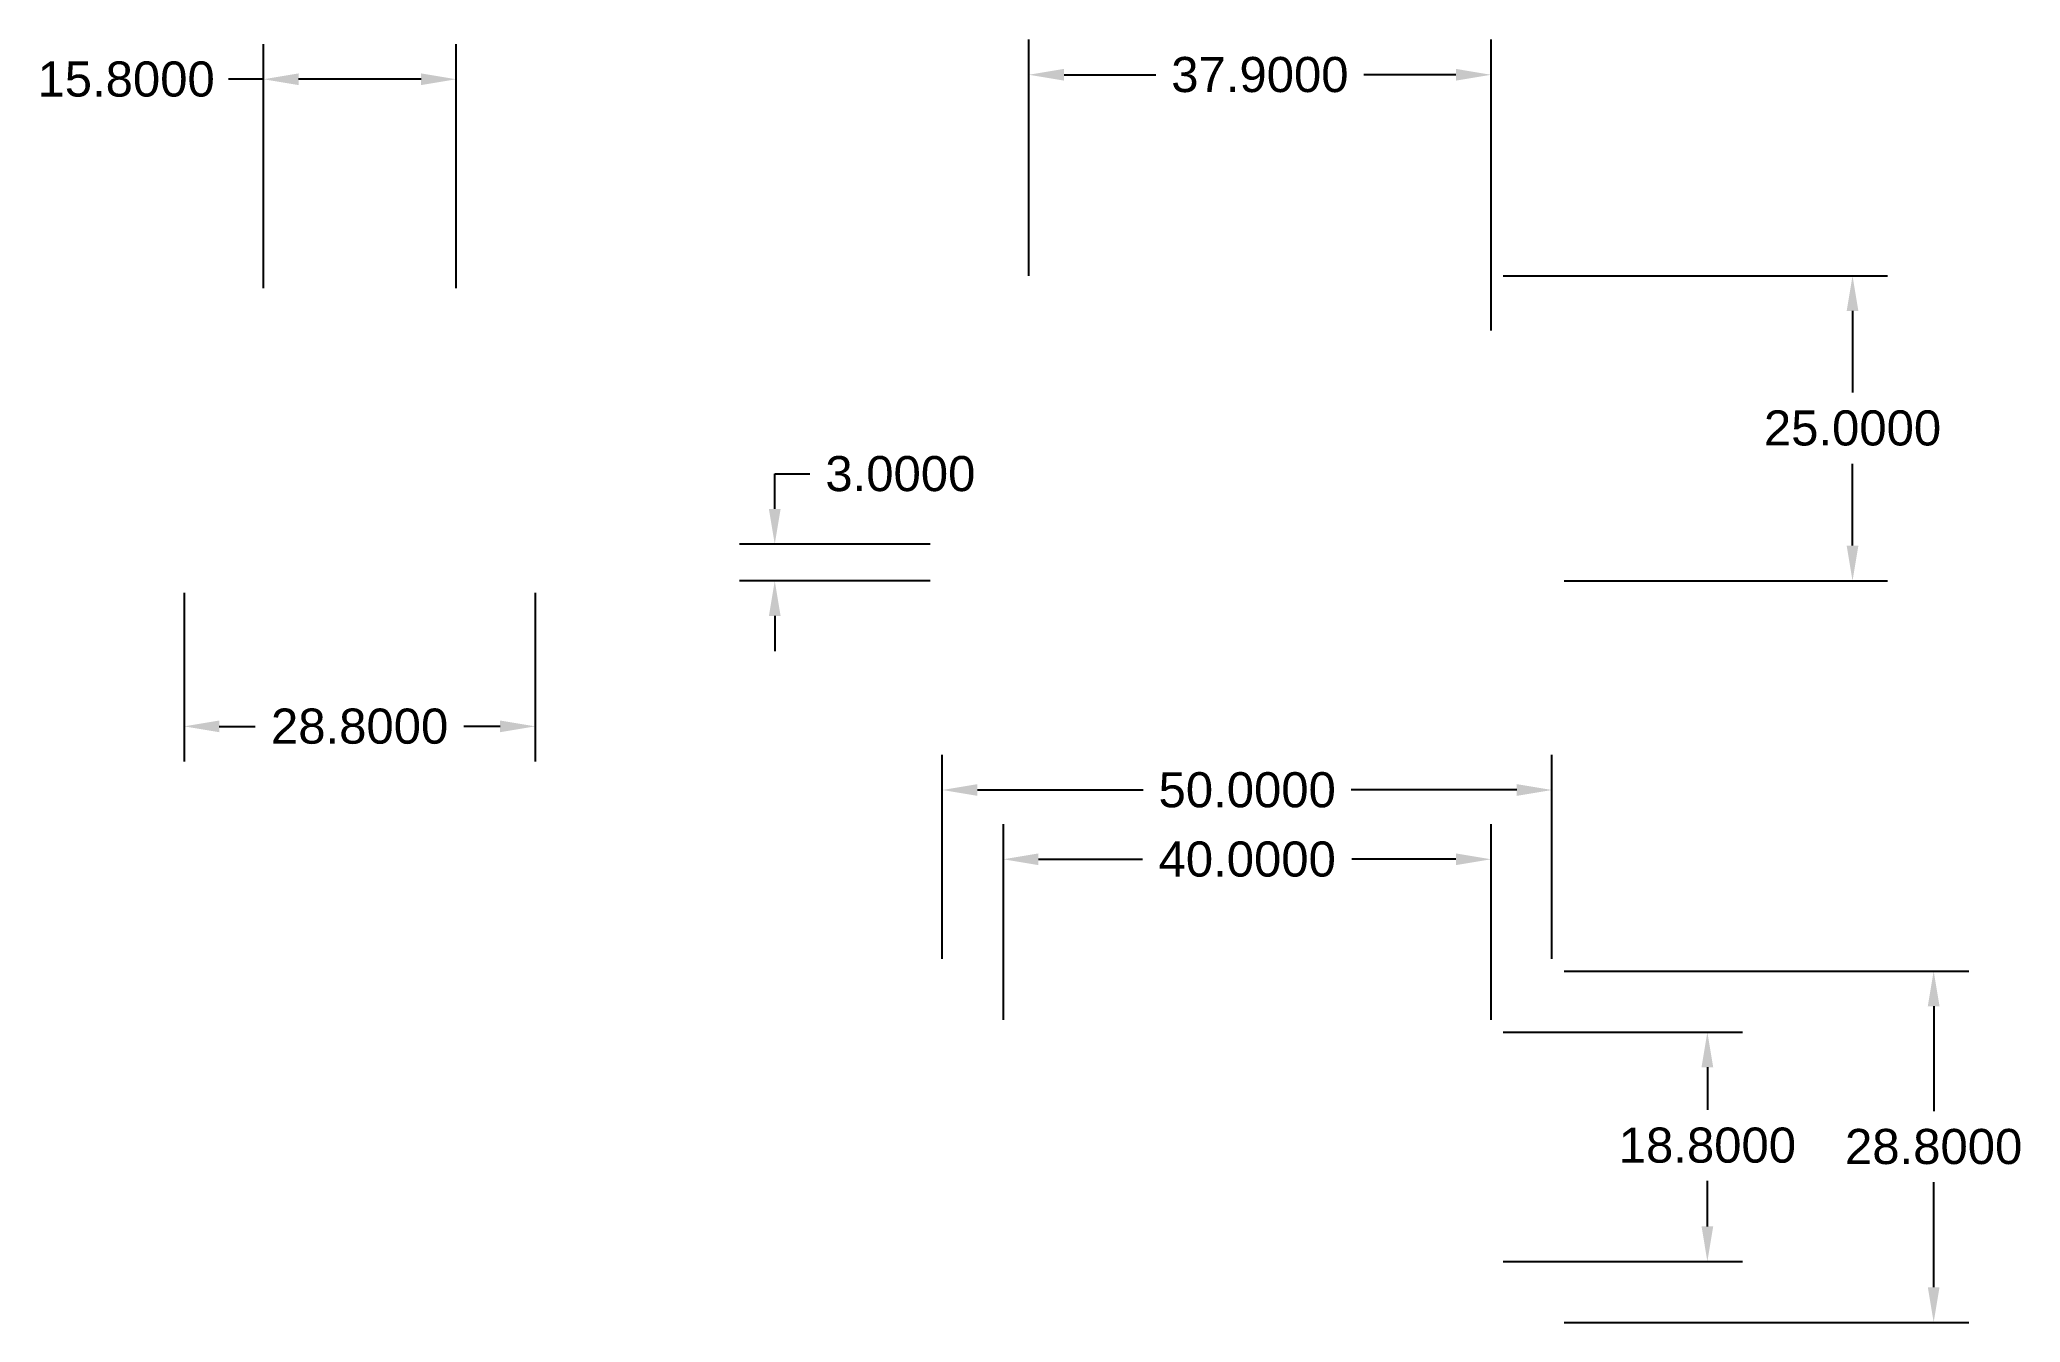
# Paper-space layout 'Layout2' of a CAD drawing. Header units: inches. Extents: x 0.2 to 10.4, y 1.1 to 7.7.
import ezdxf

# ---------------------------------------------------------------- set-up
doc = ezdxf.new("R2010")
doc.units = ezdxf.units.IN
doc.header["$MEASUREMENT"] = 0
doc.layers.get('0').update_dxf_attribs({"true_color": 0xc2ced6})
doc.styles.get("Standard").update_dxf_attribs({"font": 'arial.ttf'})
doc.dimstyles.get("Standard").update_dxf_attribs({"dimtxt": 0.18, "dimasz": 0.18, "dimexe": 0.18, "dimexo": 0.0625, "dimgap": 0.09, "dimtad": 0, "dimtih": 1, "dimtoh": 1, "dimdec": 4, "dimzin": 0, "dimdsep": 46, "dimtxsty": 'Standard', "dimcen": 0.09, "dimadec": 0, "dimazin": 0, "dimtfac": 1, "dimtdec": 4, "dimtofl": 0, "dimtmove": 0, "dimatfit": 3, "dimfxl": 1, "dimtolj": 1, "dimtzin": 0, "dimarcsym": 0})

# ---------------------------------------------------------------- blocks, each defined once
blk = doc.blocks.new('*D30')
at = {"color": 0, "lineweight": -2, "transparency": 16777216}
for p, q in [((0.977, 4.854), (0.977, 3.99)), ((2.777, 4.854), (2.777, 3.99)), ((1.157, 4.17), (1.342, 4.17)), ((2.597, 4.17), (2.412, 4.17))]:
    blk.add_line(p, q, dxfattribs=at)
at = {"color": 0, "transparency": 16777216}
for points in [[(1.157, 4.2), (1.157, 4.14), (0.977, 4.17)], [(2.597, 4.2), (2.597, 4.14), (2.777, 4.17)]]:
    blk.add_solid(points, dxfattribs=at)
at = {"layer": 'Defpoints', "color": 0, "transparency": 16777216}
for p in [(0.977, 4.916), (2.777, 4.916), (2.777, 4.17)]:
    blk.add_point(p, dxfattribs=at)
at = {"color": 0, "transparency": 16777216, "insert": (1.877, 4.17), "char_height": 0.18, "attachment_point": 5}
blk.add_mtext('\\A1;28.8000', dxfattribs=at)
blk = doc.blocks.new('*D32')
at = {"color": 0, "lineweight": -2, "transparency": 16777216}
for p, q in [((7.739, 6.479), (9.71, 6.479)), ((9.53, 6.299), (9.53, 5.88)), ((9.53, 5.096), (9.53, 5.516)), ((8.052, 4.916), (9.71, 4.916))]:
    blk.add_line(p, q, dxfattribs=at)
at = {"color": 0, "transparency": 16777216}
for points in [[(9.5, 6.299), (9.56, 6.299), (9.53, 6.479)], [(9.5, 5.096), (9.56, 5.096), (9.53, 4.916)]]:
    blk.add_solid(points, dxfattribs=at)
at = {"layer": 'Defpoints', "color": 0, "transparency": 16777216}
for p in [(7.677, 6.479), (9.53, 6.479), (7.989, 4.916)]:
    blk.add_point(p, dxfattribs=at)
at = {"color": 0, "transparency": 16777216, "insert": (9.53, 5.698), "char_height": 0.18, "attachment_point": 5}
blk.add_mtext('\\A1;25.0000', dxfattribs=at)
blk = doc.blocks.new('*D33')
at = {"color": 0, "lineweight": -2, "transparency": 16777216}
for p, q in [((4.005, 5.284), (4.005, 5.464)), ((4.005, 5.464), (4.185, 5.464)), ((4.802, 5.104), (3.825, 5.104)), ((4.802, 4.916), (3.825, 4.916)), ((4.005, 4.736), (4.005, 4.556))]:
    blk.add_line(p, q, dxfattribs=at)
at = {"color": 0, "transparency": 16777216}
for points in [[(3.975, 5.284), (4.035, 5.284), (4.005, 5.104)], [(3.975, 4.736), (4.035, 4.736), (4.005, 4.916)]]:
    blk.add_solid(points, dxfattribs=at)
at = {"layer": 'Defpoints', "color": 0, "transparency": 16777216}
for p in [(4.005, 5.104), (4.864, 5.104), (4.864, 4.916)]:
    blk.add_point(p, dxfattribs=at)
at = {"color": 0, "transparency": 16777216, "insert": (4.649, 5.464), "char_height": 0.18, "attachment_point": 5}
blk.add_mtext('\\A1;3.0000', dxfattribs=at)
blk = doc.blocks.new('*D34')
at = {"color": 0, "lineweight": -2, "transparency": 16777216}
for p, q in [((7.739, 2.603), (8.966, 2.603)), ((8.786, 2.423), (8.786, 2.205)), ((8.786, 1.608), (8.786, 1.841)), ((7.739, 1.428), (8.966, 1.428))]:
    blk.add_line(p, q, dxfattribs=at)
at = {"color": 0, "transparency": 16777216}
for points in [[(8.756, 2.423), (8.816, 2.423), (8.786, 2.603)], [(8.756, 1.608), (8.816, 1.608), (8.786, 1.428)]]:
    blk.add_solid(points, dxfattribs=at)
at = {"layer": 'Defpoints', "color": 0, "transparency": 16777216}
for p in [(7.677, 2.603), (7.677, 1.428), (8.786, 1.428)]:
    blk.add_point(p, dxfattribs=at)
at = {"color": 0, "transparency": 16777216, "insert": (8.786, 2.023), "char_height": 0.18, "attachment_point": 5}
blk.add_mtext('\\A1;18.8000', dxfattribs=at)
blk = doc.blocks.new('*D35')
at = {"color": 0, "lineweight": -2, "transparency": 16777216}
for p, q in [((8.052, 2.916), (10.126, 2.916)), ((9.946, 2.736), (9.946, 2.198)), ((9.946, 1.296), (9.946, 1.834)), ((8.052, 1.116), (10.126, 1.116))]:
    blk.add_line(p, q, dxfattribs=at)
at = {"color": 0, "transparency": 16777216}
for points in [[(9.916, 2.736), (9.976, 2.736), (9.946, 2.916)], [(9.916, 1.296), (9.976, 1.296), (9.946, 1.116)]]:
    blk.add_solid(points, dxfattribs=at)
at = {"layer": 'Defpoints', "color": 0, "transparency": 16777216}
for p in [(7.989, 2.916), (9.946, 2.916), (7.989, 1.116)]:
    blk.add_point(p, dxfattribs=at)
at = {"color": 0, "transparency": 16777216, "insert": (9.946, 2.016), "char_height": 0.18, "attachment_point": 5}
blk.add_mtext('\\A1;28.8000', dxfattribs=at)
blk = doc.blocks.new('*D36')
at = {"color": 0, "lineweight": -2, "transparency": 16777216}
for p, q in [((5.177, 2.666), (5.177, 3.669)), ((7.677, 2.666), (7.677, 3.669)), ((5.357, 3.489), (5.89, 3.489)), ((7.497, 3.489), (6.963, 3.489))]:
    blk.add_line(p, q, dxfattribs=at)
at = {"color": 0, "transparency": 16777216}
for points in [[(5.357, 3.519), (5.357, 3.459), (5.177, 3.489)], [(7.497, 3.519), (7.497, 3.459), (7.677, 3.489)]]:
    blk.add_solid(points, dxfattribs=at)
at = {"layer": 'Defpoints', "color": 0, "transparency": 16777216}
for p in [(7.677, 3.489), (5.177, 2.603), (7.677, 2.603)]:
    blk.add_point(p, dxfattribs=at)
at = {"color": 0, "transparency": 16777216, "insert": (6.427, 3.489), "char_height": 0.18, "attachment_point": 5}
blk.add_mtext('\\A1;40.0000', dxfattribs=at)
blk = doc.blocks.new('*D38')
at = {"color": 0, "lineweight": -2, "transparency": 16777216}
for p, q in [((5.308, 6.479), (5.308, 7.689)), ((7.677, 6.198), (7.677, 7.689)), ((5.488, 7.509), (5.959, 7.509)), ((7.497, 7.509), (7.025, 7.509))]:
    blk.add_line(p, q, dxfattribs=at)
at = {"color": 0, "transparency": 16777216}
for points in [[(5.488, 7.539), (5.488, 7.479), (5.308, 7.509)], [(7.497, 7.539), (7.497, 7.479), (7.677, 7.509)]]:
    blk.add_solid(points, dxfattribs=at)
at = {"layer": 'Defpoints', "color": 0, "transparency": 16777216}
for p in [(7.677, 7.509), (5.308, 6.416), (7.677, 6.135)]:
    blk.add_point(p, dxfattribs=at)
at = {"color": 0, "transparency": 16777216, "insert": (6.492, 7.509), "char_height": 0.18, "attachment_point": 5}
blk.add_mtext('\\A1;37.9000', dxfattribs=at)
blk = doc.blocks.new('*D39')
at = {"color": 0, "lineweight": -2, "transparency": 16777216}
for p, q in [((1.384, 6.416), (1.384, 7.666)), ((2.372, 6.416), (2.372, 7.666)), ((1.384, 7.486), (1.204, 7.486)), ((2.192, 7.486), (1.564, 7.486))]:
    blk.add_line(p, q, dxfattribs=at)
at = {"color": 0, "transparency": 16777216}
for points in [[(1.564, 7.516), (1.564, 7.456), (1.384, 7.486)], [(2.192, 7.516), (2.192, 7.456), (2.372, 7.486)]]:
    blk.add_solid(points, dxfattribs=at)
at = {"layer": 'Defpoints', "color": 0, "transparency": 16777216}
for p in [(1.384, 7.486), (1.384, 6.354), (2.372, 6.354)]:
    blk.add_point(p, dxfattribs=at)
at = {"color": 0, "transparency": 16777216, "insert": (0.68, 7.486), "char_height": 0.18, "attachment_point": 5}
blk.add_mtext('\\A1;15.8000', dxfattribs=at)
blk = doc.blocks.new('*D40')
at = {"color": 0, "lineweight": -2, "transparency": 16777216}
for p, q in [((4.864, 2.978), (4.864, 4.024)), ((7.989, 2.978), (7.989, 4.024)), ((5.044, 3.844), (5.893, 3.844)), ((7.809, 3.844), (6.96, 3.844))]:
    blk.add_line(p, q, dxfattribs=at)
at = {"color": 0, "transparency": 16777216}
for points in [[(5.044, 3.874), (5.044, 3.814), (4.864, 3.844)], [(7.809, 3.874), (7.809, 3.814), (7.989, 3.844)]]:
    blk.add_solid(points, dxfattribs=at)
at = {"layer": 'Defpoints', "color": 0, "transparency": 16777216}
for p in [(4.864, 3.844), (4.864, 2.916), (7.989, 2.916)]:
    blk.add_point(p, dxfattribs=at)
at = {"color": 0, "transparency": 16777216, "insert": (6.427, 3.844), "char_height": 0.18, "attachment_point": 5}
blk.add_mtext('\\A1;50.0000', dxfattribs=at)

psp = doc.layouts.new('Layout2')

# ---------------------------------------------------------------- dimensions: what is measured, and where the dimension line sits
for base, p1, p2, picture, middle in [((1.3843189, 7.4856045), (2.3718189, 6.3539428), (1.3843189, 6.3539428), '*D39', (0.679544, 7.4856045)), ((7.6765404, 7.509007), (5.3077904, 6.4164428), (7.6765404, 6.1351928), '*D38', (6.4921654, 7.509007)), ((2.7772494, 4.170451), (0.9772494, 4.9164428), (2.7772494, 4.9164428), '*D30', (1.8772494, 4.170451)), ((4.8640404, 3.8437615), (7.9890404, 2.9159491), (4.8640404, 2.9159491), '*D40', (6.4265404, 3.8437615)), ((7.6765404, 3.4886466), (5.1765404, 2.6034491), (7.6765404, 2.6034491), '*D36', (6.4265404, 3.4886466))]:
    dim = psp.add_linear_dim(base=base, p1=p1, p2=p2, dimstyle='Standard', override={"dimlfac": -16})
    dim.commit()
    dim.dimension.update_dxf_attribs({"geometry": picture, "text_midpoint": middle})
for base, p1, p2, picture, middle in [((9.5298799, 6.4789428), (7.9890404, 4.9164428), (7.6765404, 6.4789428), '*D32', (9.5298799, 5.6976928)), ((4.0052536, 5.1039428), (4.8640404, 4.9164428), (4.8640404, 5.1039428), '*D33', (4.6485142, 5.4639428)), ((9.945932, 2.9159491), (7.9890404, 1.1159491), (7.9890404, 2.9159491), '*D35', (9.945932, 2.0159491))]:
    dim = psp.add_linear_dim(base=base, p1=p1, p2=p2, angle=90, dimstyle='Standard', override={"dimlfac": -16})
    dim.commit()
    dim.dimension.update_dxf_attribs({"geometry": picture, "text_midpoint": middle})
dim = psp.add_linear_dim(base=(8.7864425, 1.4284491), p1=(7.6765404, 2.6034491), p2=(7.6765404, 1.4284491), angle=90, dimstyle='Standard', override={"dimlfac": -16})
dim.commit()
dim.dimension.update_dxf_attribs({"geometry": '*D34', "text_midpoint": (8.7864425, 2.0227672), "dimtype": 160})

doc.saveas('drawing.dxf')
